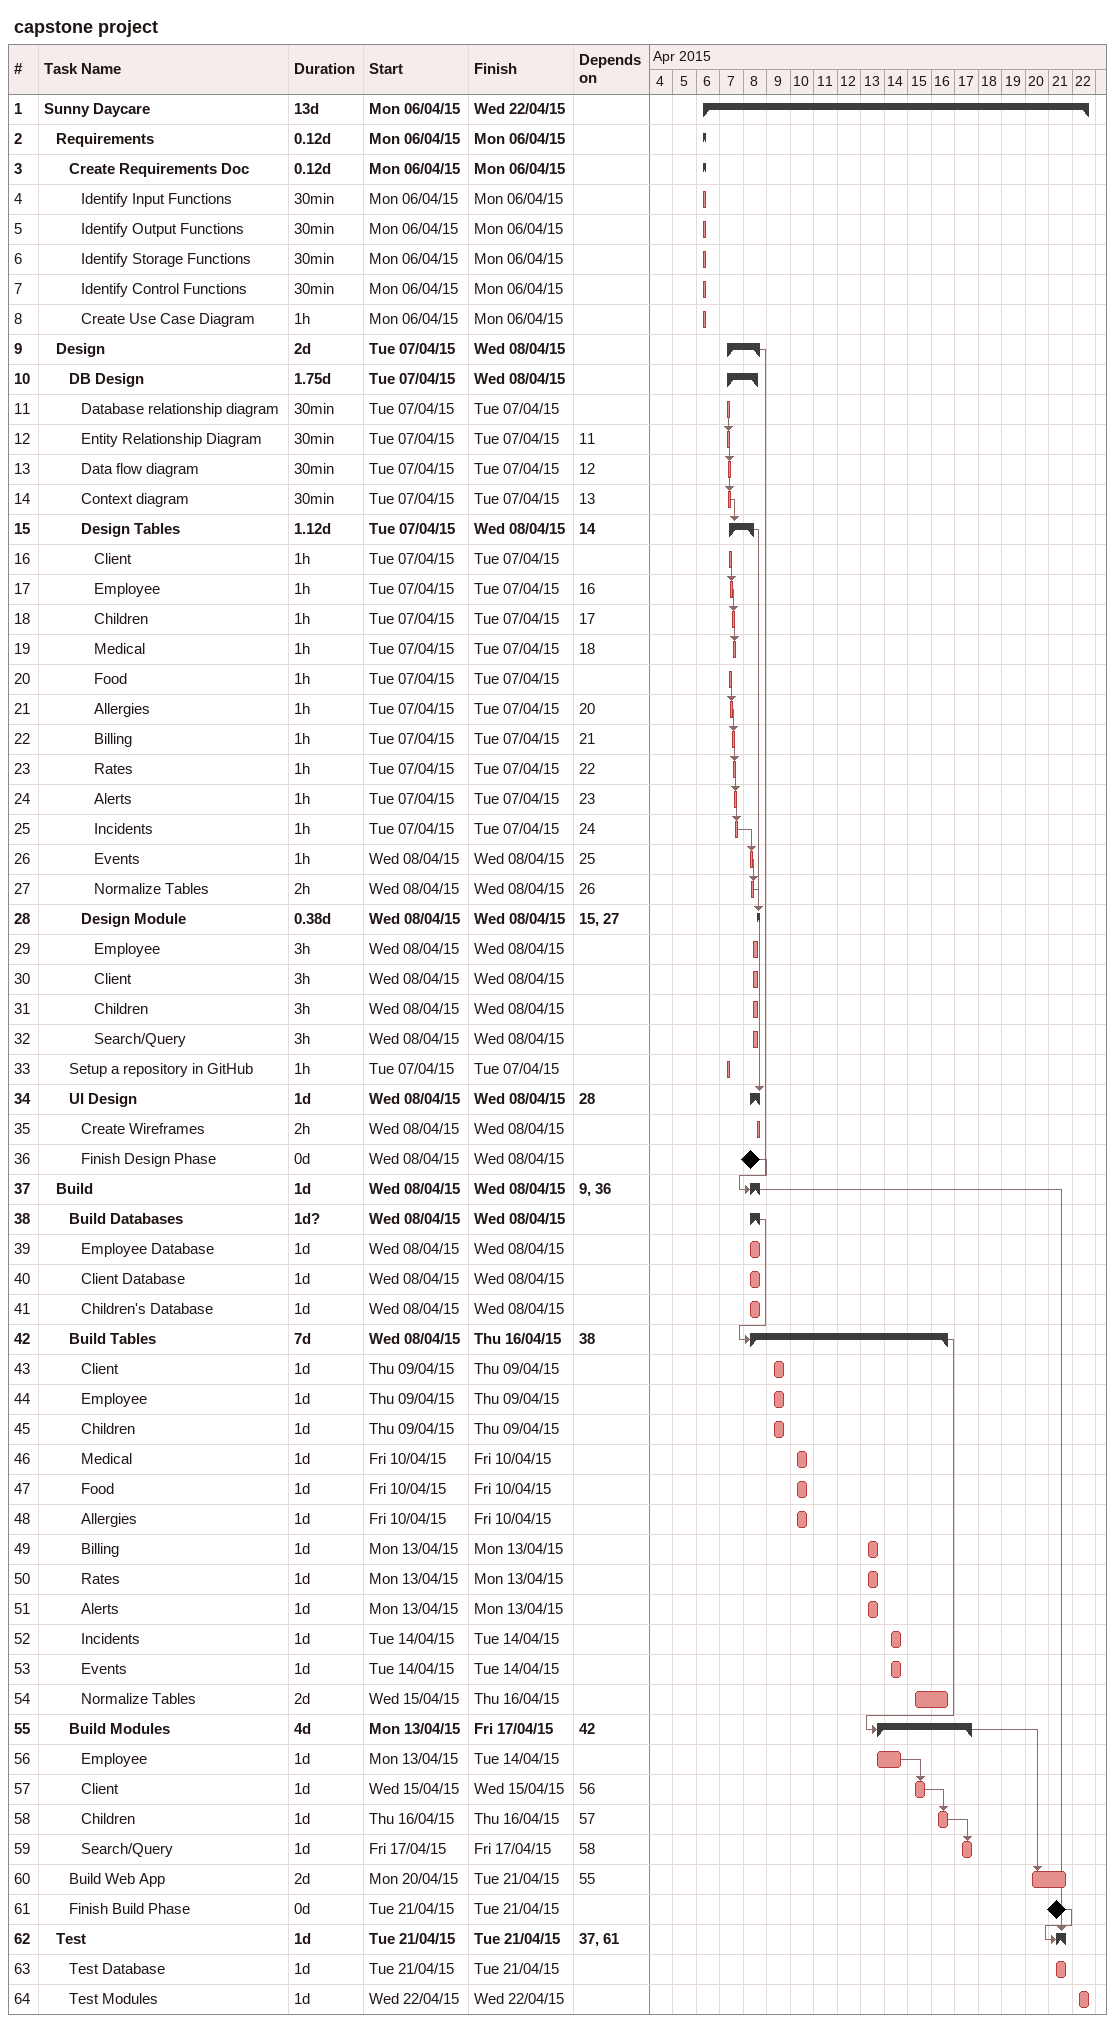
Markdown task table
capstone project

| ID | Level | Task | Duration | Start | Finish | Predecessors |
|---|---|---|---|---|---|---|
| 1 | 1 | **Sunny Daycare** | 13d | 2015-04-06 | 2015-04-22 |  |
| 2 | 2 | **Requirements** | 0.12d | 2015-04-06 | 2015-04-06 |  |
| 3 | 3 | **Create Requirements Doc** | 0.12d | 2015-04-06 | 2015-04-06 |  |
| 4 | 4 | Identify Input Functions | 30min | 2015-04-06 | 2015-04-06 |  |
| 5 | 4 | Identify Output Functions | 30min | 2015-04-06 | 2015-04-06 |  |
| 6 | 4 | Identify Storage Functions | 30min | 2015-04-06 | 2015-04-06 |  |
| 7 | 4 | Identify Control Functions | 30min | 2015-04-06 | 2015-04-06 |  |
| 8 | 4 | Create Use Case Diagram | 1h | 2015-04-06 | 2015-04-06 |  |
| 9 | 2 | **Design** | 2d | 2015-04-07 | 2015-04-08 |  |
| 10 | 3 | **DB Design** | 1.75d | 2015-04-07 | 2015-04-08 |  |
| 11 | 4 | Database relationship diagram | 30min | 2015-04-07 | 2015-04-07 |  |
| 12 | 4 | Entity Relationship Diagram | 30min | 2015-04-07 | 2015-04-07 | 11 |
| 13 | 4 | Data flow diagram | 30min | 2015-04-07 | 2015-04-07 | 12 |
| 14 | 4 | Context diagram | 30min | 2015-04-07 | 2015-04-07 | 13 |
| 15 | 4 | **Design Tables** | 1.12d | 2015-04-07 | 2015-04-08 | 14 |
| 16 | 5 | Client | 1h | 2015-04-07 | 2015-04-07 |  |
| 17 | 5 | Employee | 1h | 2015-04-07 | 2015-04-07 | 16 |
| 18 | 5 | Children | 1h | 2015-04-07 | 2015-04-07 | 17 |
| 19 | 5 | Medical | 1h | 2015-04-07 | 2015-04-07 | 18 |
| 20 | 5 | Food | 1h | 2015-04-07 | 2015-04-07 |  |
| 21 | 5 | Allergies | 1h | 2015-04-07 | 2015-04-07 | 20 |
| 22 | 5 | Billing | 1h | 2015-04-07 | 2015-04-07 | 21 |
| 23 | 5 | Rates | 1h | 2015-04-07 | 2015-04-07 | 22 |
| 24 | 5 | Alerts | 1h | 2015-04-07 | 2015-04-07 | 23 |
| 25 | 5 | Incidents | 1h | 2015-04-07 | 2015-04-07 | 24 |
| 26 | 5 | Events | 1h | 2015-04-08 | 2015-04-08 | 25 |
| 27 | 5 | Normalize Tables | 2h | 2015-04-08 | 2015-04-08 | 26 |
| 28 | 4 | **Design Module** | 0.38d | 2015-04-08 | 2015-04-08 | 15, 27 |
| 29 | 5 | Employee | 3h | 2015-04-08 | 2015-04-08 |  |
| 30 | 5 | Client | 3h | 2015-04-08 | 2015-04-08 |  |
| 31 | 5 | Children | 3h | 2015-04-08 | 2015-04-08 |  |
| 32 | 5 | Search/Query | 3h | 2015-04-08 | 2015-04-08 |  |
| 33 | 3 | Setup a repository in GitHub | 1h | 2015-04-07 | 2015-04-07 |  |
| 34 | 3 | **UI Design** | 1d | 2015-04-08 | 2015-04-08 | 28 |
| 35 | 4 | Create Wireframes | 2h | 2015-04-08 | 2015-04-08 |  |
| 36 | 4 | Finish Design Phase | 0d | 2015-04-08 | 2015-04-08 |  |
| 37 | 2 | **Build** | 1d | 2015-04-08 | 2015-04-08 | 9, 36 |
| 38 | 3 | **Build Databases** | 1d? | 2015-04-08 | 2015-04-08 |  |
| 39 | 4 | Employee Database | 1d | 2015-04-08 | 2015-04-08 |  |
| 40 | 4 | Client Database | 1d | 2015-04-08 | 2015-04-08 |  |
| 41 | 4 | Children's Database | 1d | 2015-04-08 | 2015-04-08 |  |
| 42 | 3 | **Build Tables** | 7d | 2015-04-08 | 2015-04-16 | 38 |
| 43 | 4 | Client | 1d | 2015-04-09 | 2015-04-09 |  |
| 44 | 4 | Employee | 1d | 2015-04-09 | 2015-04-09 |  |
| 45 | 4 | Children | 1d | 2015-04-09 | 2015-04-09 |  |
| 46 | 4 | Medical | 1d | 2015-04-10 | 2015-04-10 |  |
| 47 | 4 | Food | 1d | 2015-04-10 | 2015-04-10 |  |
| 48 | 4 | Allergies | 1d | 2015-04-10 | 2015-04-10 |  |
| 49 | 4 | Billing | 1d | 2015-04-13 | 2015-04-13 |  |
| 50 | 4 | Rates | 1d | 2015-04-13 | 2015-04-13 |  |
| 51 | 4 | Alerts | 1d | 2015-04-13 | 2015-04-13 |  |
| 52 | 4 | Incidents | 1d | 2015-04-14 | 2015-04-14 |  |
| 53 | 4 | Events | 1d | 2015-04-14 | 2015-04-14 |  |
| 54 | 4 | Normalize Tables | 2d | 2015-04-15 | 2015-04-16 |  |
| 55 | 3 | **Build Modules** | 4d | 2015-04-13 | 2015-04-17 | 42 |
| 56 | 4 | Employee | 1d | 2015-04-13 | 2015-04-14 |  |
| 57 | 4 | Client | 1d | 2015-04-15 | 2015-04-15 | 56 |
| 58 | 4 | Children | 1d | 2015-04-16 | 2015-04-16 | 57 |
| 59 | 4 | Search/Query | 1d | 2015-04-17 | 2015-04-17 | 58 |
| 60 | 3 | Build Web App | 2d | 2015-04-20 | 2015-04-21 | 55 |
| 61 | 3 | Finish Build Phase | 0d | 2015-04-21 | 2015-04-21 |  |
| 62 | 2 | **Test** | 1d | 2015-04-21 | 2015-04-21 | 37, 61 |
| 63 | 3 | Test Database | 1d | 2015-04-21 | 2015-04-21 |  |
| 64 | 3 | Test Modules | 1d | 2015-04-22 | 2015-04-22 |  |
